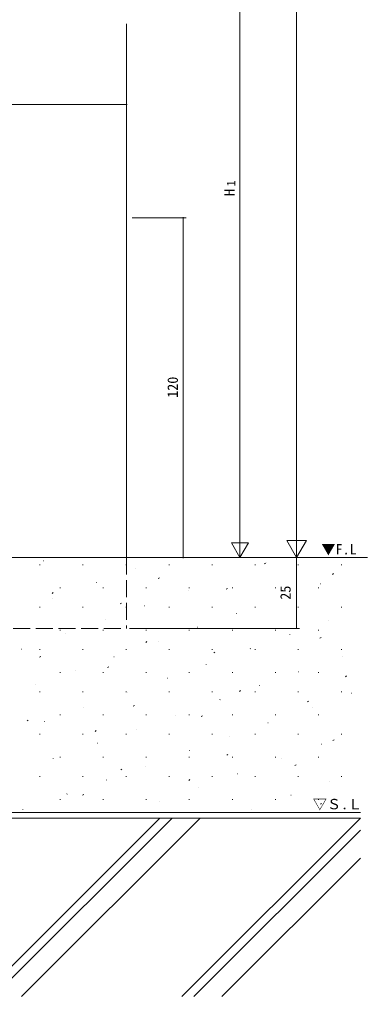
# Model space of a CAD drawing. Units: millimetres, scale not verified. Extents: x -841 to 746, y -594 to 534.
# Drawn here: x -401.1 to -278.3, y -367.6 to -22.6 of the extents above; entities that cross this region are included whole.
import ezdxf
from ezdxf.enums import TextEntityAlignment as Align

# ---------------------------------------------------------------- set-up
doc = ezdxf.new("R2010")
doc.units = ezdxf.units.MM
doc.header["$LTSCALE"] = 2
doc.linetypes.add('DASHED3', pattern=[4, 3, -1])
doc.layers.add('0-2_USER1', color=4, linetype='Continuous')
for name, color, linetype, lineweight in [('0-3_YKK_12', 2, 'Continuous', 9), ('0-4_YSS_K', 3, 'Continuous', 9), ('0-5_YKK_D', 6, 'Continuous', 9)]:
    doc.layers.add(name, color=color, linetype=linetype, lineweight=lineweight)
doc.styles.add('ＭＳ ゴシック', font='')
doc.styles.get('ＭＳ ゴシック').set_extended_font_data('MS Gothic')

msp = doc.modelspace()

# ---------------------------------------------------------------- linework, layer by layer
at = {"layer": '0-3_YKK_12'}
for p, q in [((-363.275, -212.61), (-363.275, -24.11)), ((-493.276, -212.61), (-278.274, -212.61))]:
    msp.add_line(p, q, dxfattribs=at)
at = {"layer": '0-3_YKK_12', "linetype": 'DASHED3'}
for p in [(-363.275, -212.61), (-563.276, -237.61)]:
    msp.add_line(p, (-363.275, -237.61), dxfattribs=at)
at = {"layer": '0-4_YSS_K'}
for p, q in [((-392.589, -213.813), (-392.541, -213.796)), ((-394.001, -215.185), (-393.751, -215.185)), ((-378.801, -215.185), (-378.551, -215.185)), ((-363.601, -215.185), (-363.351, -215.185)), ((-360.042, -216.492), (-359.995, -216.476)), ((-348.401, -215.185), (-348.151, -215.185)), ((-333.2, -215.185), (-332.951, -215.185)), ((-318.001, -215.185), (-317.751, -215.185)), ((-314.642, -214.857), (-314.225, -214.581)), ((-313.781, -214.315), (-313.733, -214.298)), ((-302.8, -215.185), (-302.551, -215.185)), ((-287.601, -215.185), (-287.35, -215.185)), ((-352.102, -220.062), (-351.685, -219.787)), ((-290.629, -218.552), (-290.212, -218.276)), ((-386.876, -223.26), (-386.626, -223.26)), ((-373.993, -221.433), (-373.946, -221.416)), ((-371.676, -223.26), (-371.426, -223.26)), ((-356.475, -223.26), (-356.226, -223.26)), ((-341.447, -224.112), (-341.4, -224.095)), ((-341.276, -223.26), (-341.026, -223.26)), ((-328.089, -223.757), (-327.672, -223.482)), ((-326.076, -223.26), (-325.826, -223.26)), ((-310.875, -223.26), (-310.626, -223.26)), ((-295.676, -223.26), (-295.425, -223.26)), ((-294.95, -221.851), (-294.903, -221.835)), ((-389.594, -226.957), (-389.547, -226.94)), ((-389.562, -225.268), (-389.145, -224.992)), ((-308.901, -226.792), (-308.854, -226.775)), ((-394.001, -230.135), (-393.751, -230.135)), ((-378.801, -230.135), (-378.551, -230.135)), ((-365.548, -228.963), (-365.132, -228.687)), ((-363.601, -230.135), (-363.351, -230.135)), ((-357.048, -229.637), (-357.001, -229.62)), ((-348.401, -230.135), (-348.151, -230.135)), ((-333.2, -230.135), (-332.951, -230.135)), ((-318.001, -230.135), (-317.751, -230.135)), ((-302.8, -230.135), (-302.551, -230.135)), ((-287.601, -230.135), (-287.35, -230.135)), ((-370.763, -234.493), (-370.716, -234.477)), ((-324.502, -232.316), (-324.455, -232.299)), ((-338.217, -237.173), (-338.17, -237.156)), ((-291.955, -234.996), (-291.908, -234.979)), ((-386.876, -238.21), (-386.626, -238.21)), ((-384.714, -239.434), (-384.667, -239.417)), ((-371.676, -238.21), (-371.426, -238.21)), ((-356.475, -238.21), (-356.226, -238.21)), ((-341.276, -238.21), (-341.026, -238.21)), ((-326.076, -238.21), (-325.826, -238.21)), ((-310.875, -238.21), (-310.626, -238.21)), ((-305.671, -239.853), (-305.624, -239.836)), ((-295.676, -238.21), (-295.425, -238.21)), ((-295.051, -241.068), (-294.634, -240.792)), ((-400.315, -244.958), (-400.268, -244.942)), ((-356.524, -242.579), (-356.107, -242.303)), ((-352.168, -242.113), (-352.121, -242.097)), ((-319.622, -244.793), (-319.575, -244.776)), ((-394.001, -245.085), (-393.751, -245.085)), ((-393.984, -247.784), (-393.567, -247.508)), ((-378.801, -245.085), (-378.551, -245.085)), ((-367.769, -247.638), (-367.722, -247.621)), ((-363.601, -245.085), (-363.351, -245.085)), ((-348.401, -245.085), (-348.151, -245.085)), ((-333.2, -245.085), (-332.951, -245.085)), ((-332.511, -246.273), (-332.094, -245.997)), ((-318.001, -245.085), (-317.751, -245.085)), ((-302.8, -245.085), (-302.551, -245.085)), ((-287.601, -245.085), (-287.35, -245.085)), ((-287.076, -247.472), (-287.029, -247.456)), ((-369.971, -251.479), (-369.554, -251.203)), ((-335.223, -250.317), (-335.176, -250.301)), ((-386.876, -253.16), (-386.626, -253.16)), ((-381.484, -252.495), (-381.437, -252.478)), ((-371.676, -253.16), (-371.426, -253.16)), ((-356.475, -253.16), (-356.226, -253.16)), ((-348.938, -255.174), (-348.891, -255.158)), ((-341.276, -253.16), (-341.026, -253.16)), ((-326.076, -253.16), (-325.826, -253.16)), ((-310.875, -253.16), (-310.626, -253.16)), ((-302.676, -252.997), (-302.629, -252.98)), ((-295.676, -253.16), (-295.425, -253.16)), ((-286.027, -254.684), (-285.61, -254.408)), ((-395.435, -257.435), (-395.388, -257.418)), ((-316.392, -257.854), (-316.345, -257.837)), ((-394.001, -260.035), (-393.751, -260.035)), ((-378.801, -260.035), (-378.551, -260.035)), ((-363.601, -260.035), (-363.351, -260.035)), ((-362.889, -260.115), (-362.842, -260.098)), ((-348.401, -260.035), (-348.151, -260.035)), ((-333.2, -260.035), (-332.951, -260.035)), ((-323.487, -259.889), (-323.07, -259.613)), ((-318.001, -260.035), (-317.751, -260.035)), ((-302.8, -260.035), (-302.551, -260.035)), ((-287.601, -260.035), (-287.35, -260.035)), ((-283.846, -260.533), (-283.798, -260.517)), ((-378.49, -265.639), (-378.443, -265.622)), ((-360.946, -265.094), (-360.53, -264.819)), ((-330.343, -262.794), (-330.296, -262.777)), ((-299.473, -263.584), (-299.056, -263.308)), ((-297.797, -265.474), (-297.75, -265.457)), ((-386.876, -268.11), (-386.626, -268.11)), ((-371.676, -268.11), (-371.426, -268.11)), ((-356.475, -268.11), (-356.226, -268.11)), ((-345.944, -268.319), (-345.896, -268.302)), ((-341.276, -268.11), (-341.026, -268.11)), ((-336.933, -268.789), (-336.516, -268.513)), ((-326.076, -268.11), (-325.826, -268.11)), ((-310.875, -268.11), (-310.626, -268.11)), ((-295.676, -268.11), (-295.425, -268.11)), ((-398.406, -270.3), (-397.989, -270.024)), ((-392.205, -270.496), (-392.158, -270.479)), ((-313.397, -270.998), (-313.35, -270.982)), ((-394.001, -274.985), (-393.751, -274.985)), ((-378.801, -274.985), (-378.551, -274.985)), ((-374.393, -273.994), (-373.976, -273.719)), ((-363.601, -274.985), (-363.351, -274.985)), ((-359.659, -273.176), (-359.612, -273.159)), ((-348.401, -274.985), (-348.151, -274.985)), ((-333.2, -274.985), (-332.951, -274.985)), ((-327.113, -275.855), (-327.066, -275.838)), ((-318.001, -274.985), (-317.751, -274.985)), ((-302.8, -274.985), (-302.551, -274.985)), ((-287.601, -274.985), (-287.35, -274.985)), ((-373.61, -278.116), (-373.563, -278.099)), ((-294.567, -278.535), (-294.519, -278.518)), ((-290.449, -277.2), (-290.032, -276.924)), ((-341.064, -280.795), (-341.017, -280.779)), ((-327.909, -282.405), (-327.492, -282.129)), ((-389.211, -283.64), (-389.164, -283.624)), ((-386.876, -283.06), (-386.626, -283.06)), ((-371.676, -283.06), (-371.426, -283.06)), ((-356.665, -286.32), (-356.617, -286.303)), ((-356.475, -283.06), (-356.226, -283.06)), ((-341.276, -283.06), (-341.026, -283.06)), ((-326.076, -283.06), (-325.826, -283.06)), ((-310.875, -283.06), (-310.626, -283.06)), ((-308.518, -283.475), (-308.47, -283.458)), ((-303.896, -286.1), (-303.479, -285.824)), ((-295.676, -283.06), (-295.425, -283.06)), ((-365.369, -287.61), (-364.952, -287.335)), ((-324.118, -288.999), (-324.071, -288.983)), ((-394.001, -289.935), (-393.751, -289.935)), ((-378.801, -289.935), (-378.551, -289.935)), ((-370.38, -291.177), (-370.333, -291.16)), ((-363.601, -289.935), (-363.351, -289.935)), ((-348.401, -289.935), (-348.151, -289.935)), ((-341.355, -291.305), (-340.938, -291.029)), ((-333.2, -289.935), (-332.951, -289.935)), ((-318.001, -289.935), (-317.751, -289.935)), ((-302.8, -289.935), (-302.551, -289.935)), ((-291.572, -291.679), (-291.525, -291.662)), ((-287.601, -289.935), (-287.35, -289.935)), ((-384.331, -296.117), (-384.284, -296.1)), ((-378.815, -296.51), (-378.398, -296.234)), ((-337.834, -293.856), (-337.787, -293.84)), ((-305.288, -296.536), (-305.24, -296.519)), ((-386.876, -298.01), (-386.626, -298.01)), ((-371.676, -298.01), (-371.426, -298.01)), ((-356.475, -298.01), (-356.226, -298.01)), ((-351.785, -298.797), (-351.738, -298.78)), ((-341.276, -298.01), (-341.026, -298.01)), ((-326.076, -298.01), (-325.826, -298.01)), ((-310.875, -298.01), (-310.626, -298.01)), ((-295.676, -298.01), (-295.425, -298.01)), ((-294.871, -299.716), (-294.454, -299.44)), ((-632.783, -302.61), (-280.782, -302.61)), ((-399.932, -301.642), (-399.885, -301.625)), ((-319.239, -301.476), (-319.191, -301.46)), ((-632.783, -304.61), (-280.782, -304.61)), ((-414.487, -367.604), (-351.493, -304.61)), ((-410.245, -367.604), (-347.25, -304.61)), ((-400.345, -367.604), (-337.351, -304.61)), ((-343.777, -367.604), (-280.782, -304.61)), ((-339.534, -367.604), (-280.782, -308.852)), ((-329.635, -367.604), (-280.782, -318.752))]:
    msp.add_line(p, q, dxfattribs=at)
at = {"layer": '0-5_YKK_D'}
for p, q in [((-303.276, -205.61), (-303.276, 220.39)), ((-323.275, 41.39), (-323.275, -206.61)), ((-563.279, -52.61), (-363.282, -52.61)), ((-361.276, -92.61), (-342.276, -92.61)), ((-343.276, -212.61), (-343.276, -92.61)), ((-323.275, -212.61), (-323.275, -202.217)), ((-303.276, -212.61), (-303.276, -200.485)), ((-303.276, -212.61), (-306.775, -206.548)), ((-299.776, -206.548), (-306.775, -206.548)), ((-303.276, -212.61), (-299.776, -206.548)), ((-323.275, -212.61), (-326.275, -207.414)), ((-320.276, -207.414), (-326.275, -207.414)), ((-323.275, -212.61), (-320.276, -207.414)), ((-303.276, -212.61), (-303.276, -237.61)), ((-362.276, -237.61), (-302.275, -237.61))]:
    msp.add_line(p, q, dxfattribs=at)
for centre, start, end in [((-363.282, -52.61), 0, 180), ((-363.282, -52.61), 180, 0), ((-343.276, -92.61), 90, 270), ((-343.276, -92.61), 270, 90), ((-343.276, -212.61), 90, 270), ((-343.276, -212.61), 270, 90), ((-303.276, -237.61), 90, 270), ((-303.276, -237.61), 270, 90)]:
    msp.add_arc(centre, 0.106, start, end, dxfattribs=at)

# ---------------------------------------------------------------- texts
at = {"layer": '0-2_USER1', "style": 'ＭＳ ゴシック'}
for s, p in [('▼F.L', (-294.559, -212.61)), ('▽Ｓ.Ｌ', (-297.572, -302.61))]:
    msp.add_text(s, height=3.666, dxfattribs=at).set_placement(p, align=Align.BOTTOM_LEFT)
at = {"layer": '0-5_YKK_D', "color": 4, "style": 'ＭＳ ゴシック'}
for s, height, p in [('H', 3.666, (-324.076, -84.935)), ('1', 2.933, (-324.076, -81.485)), ('120', 3.666, (-344.076, -156.21)), ('25', 3.666, (-304.276, -227.51))]:
    msp.add_text(s, height=height, rotation=90, dxfattribs=at).set_placement(p, align=Align.BOTTOM_LEFT)

doc.saveas('drawing.dxf')
